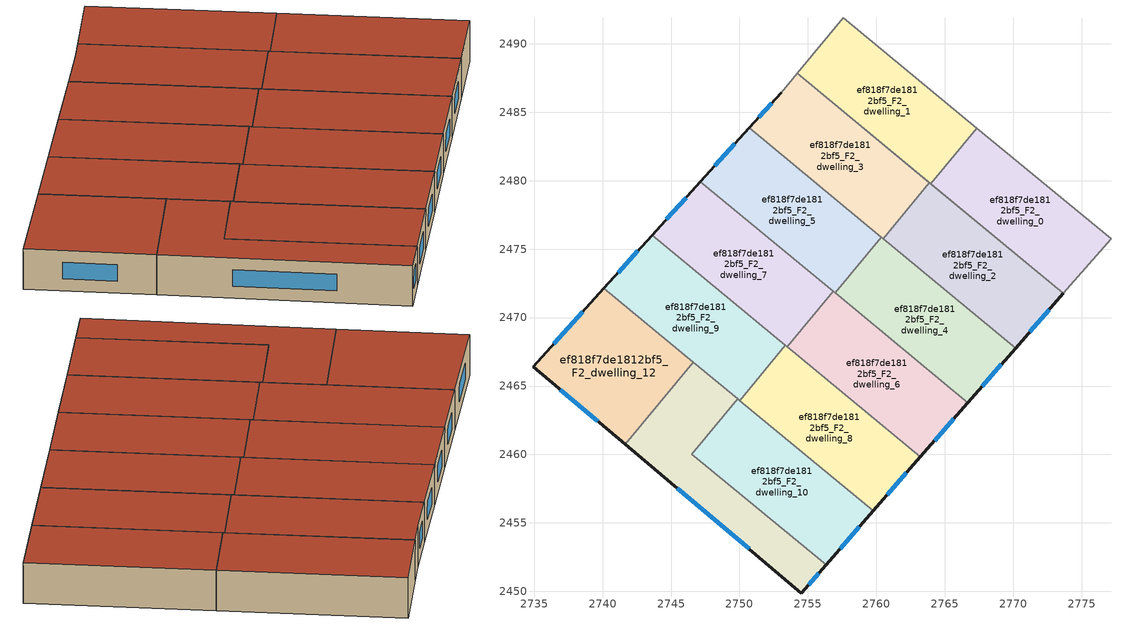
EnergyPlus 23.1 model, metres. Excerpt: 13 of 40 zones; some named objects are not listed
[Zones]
ef818f7de1812bf5_F2_dwelling_0
 floor to ef818f7de1812bf5_F1_dwelling_0 (EU_floor_Construction): 2777.15,2475.76 2773.66,2471.77 2763.98,2479.77 2767.34,2483.85 z6
 wall adiabatic (EU_wall_Construction): 2763.98,2479.77 2773.66,2471.77 2777.15,2475.76 2767.34,2483.85 z6:9
 wall to ef818f7de1812bf5_F2_dwelling_1 (EU_wall_Construction): 2767.34,2483.85 2763.98,2479.77 z6:9
 roof outside (EU_roof_Construction): 2773.66,2471.77 2777.15,2475.76 2767.34,2483.85 2763.98,2479.77 z9
ef818f7de1812bf5_F2_dwelling_1
 floor to ef818f7de1812bf5_F1_dwelling_1 (EU_floor_Construction): 2767.34,2483.85 2763.98,2479.77 2754.21,2487.84 2757.58,2491.89 z6
 wall adiabatic (EU_wall_Construction): 2767.34,2483.85 2757.58,2491.89 2754.21,2487.84 2763.98,2479.77 z6:9
 roof outside (EU_roof_Construction): 2763.98,2479.77 2767.34,2483.85 2757.58,2491.89 2754.21,2487.84 z9
ef818f7de1812bf5_F2_dwelling_10
 floor to ef818f7de1812bf5_F1_dwelling_10 (EU_floor_Construction): 2759.78,2455.87 2756.33,2451.93 2746.53,2460.03 2749.86,2464.06 z6
 wall outside (EU_wall_Construction): 2756.33,2451.93 2759.78,2455.87 z6:9
 wall to ef818f7de1812bf5_F2_dwelling_11 (EU_wall_Construction): 2749.86,2464.06 2746.53,2460.03 2756.33,2451.93 z6:9
 wall to ef818f7de1812bf5_F2_dwelling_8 (EU_wall_Construction): 2759.78,2455.87 2750.01,2463.94 z6:9
 wall to ef818f7de1812bf5_F2_dwelling_9 (EU_wall_Construction): 2750.01,2463.94 2749.86,2464.06 z6:9
 window (EU_Window_Construction): 2757.35,2453.1 2758.76,2454.71 z6.89:8.11
 roof outside (EU_roof_Construction): 2756.33,2451.93 2759.78,2455.87 2749.86,2464.06 2746.53,2460.03 z9
ef818f7de1812bf5_F2_dwelling_11
 floor to ef818f7de1812bf5_F1_dwelling_11 (EU_floor_Construction): 2749.86,2464.06 2746.53,2460.03 2756.33,2451.93 2754.53,2449.87 2741.64,2460.74 2746.61,2466.75 z6
 wall outside (EU_wall_Construction): 2741.64,2460.74 2754.53,2449.87 2756.33,2451.93 z6:9
 wall to ef818f7de1812bf5_F2_dwelling_12 (EU_wall_Construction): 2746.61,2466.75 2741.64,2460.74 z6:9
 wall to ef818f7de1812bf5_F2_dwelling_9 (EU_wall_Construction): 2749.86,2464.06 2746.61,2466.75 z6:9
 window (EU_Window_Construction): 2755.06,2450.48 2755.8,2451.32 / 2745.46,2457.52 2750.71,2453.09 z6.89:8.11
 roof outside (EU_roof_Construction): 2754.53,2449.87 2756.33,2451.93 2746.53,2460.03 2749.86,2464.06 2746.61,2466.75 2741.64,2460.74 z9
ef818f7de1812bf5_F2_dwelling_12
 floor to ef818f7de1812bf5_F1_dwelling_12 (EU_floor_Construction): 2746.61,2466.75 2741.64,2460.74 2734.91,2466.41 2740.09,2472.13 z6
 wall outside (EU_wall_Construction): 2740.09,2472.13 2734.91,2466.41 2741.64,2460.74 z6:9
 wall to ef818f7de1812bf5_F2_dwelling_9 (EU_wall_Construction): 2746.61,2466.75 2740.09,2472.13 z6:9
 window (EU_Window_Construction): 2736.91,2464.73 2739.65,2462.42 / 2738.56,2470.43 2736.45,2468.1 z6.89:8.11
 roof outside (EU_roof_Construction): 2741.64,2460.74 2746.61,2466.75 2740.09,2472.13 2734.91,2466.41 z9
ef818f7de1812bf5_F2_dwelling_2
 floor to ef818f7de1812bf5_F1_dwelling_2 (EU_floor_Construction): 2773.66,2471.77 2770.17,2467.78 2760.51,2475.76 2763.88,2479.85 z6
 wall outside (EU_wall_Construction): 2770.17,2467.78 2773.66,2471.77 z6:9
 wall to ef818f7de1812bf5_F2_dwelling_3 (EU_wall_Construction): 2763.88,2479.85 2760.51,2475.76 z6:9
 wall adiabatic (EU_wall_Construction): 2773.66,2471.77 2763.88,2479.85 z6:9
 wall to ef818f7de1812bf5_F2_dwelling_4 (EU_wall_Construction): 2760.51,2475.76 2770.17,2467.78 z6:9
 window (EU_Window_Construction): 2771.21,2468.96 2772.63,2470.59 z6.89:8.11
 roof outside (EU_roof_Construction): 2770.17,2467.78 2773.66,2471.77 2763.88,2479.85 2760.51,2475.76 z9
ef818f7de1812bf5_F2_dwelling_3
 floor to ef818f7de1812bf5_F1_dwelling_3 (EU_floor_Construction): 2763.88,2479.85 2760.51,2475.76 2750.7,2483.86 2753.04,2486.44 2754.21,2487.84 z6
 wall outside (EU_wall_Construction): 2753.04,2486.44 2750.7,2483.86 z6:9
 wall adiabatic (EU_wall_Construction): 2763.88,2479.85 2754.21,2487.84 2753.04,2486.44 z6:9
 wall to ef818f7de1812bf5_F2_dwelling_5 (EU_wall_Construction): 2750.7,2483.86 2760.36,2475.88 z6:9
 wall to ef818f7de1812bf5_F2_dwelling_4 (EU_wall_Construction): 2760.36,2475.88 2760.51,2475.76 z6:9
 window (EU_Window_Construction): 2752.35,2485.68 2751.4,2484.62 z6.89:8.11
 roof outside (EU_roof_Construction): 2760.51,2475.76 2763.88,2479.85 2754.21,2487.84 2753.04,2486.44 2750.7,2483.86 z9
ef818f7de1812bf5_F2_dwelling_4
 floor to ef818f7de1812bf5_F1_dwelling_4 (EU_floor_Construction): 2770.17,2467.78 2766.7,2463.79 2757,2471.8 2760.36,2475.88 z6
 wall outside (EU_wall_Construction): 2766.7,2463.79 2770.17,2467.78 z6:9
 wall to ef818f7de1812bf5_F2_dwelling_5 (EU_wall_Construction): 2760.36,2475.88 2757,2471.8 z6:9
 wall to ef818f7de1812bf5_F2_dwelling_6 (EU_wall_Construction): 2757,2471.8 2766.7,2463.79 z6:9
 window (EU_Window_Construction): 2767.73,2464.97 2769.14,2466.6 z6.89:8.11
 roof outside (EU_roof_Construction): 2766.7,2463.79 2770.17,2467.78 2760.36,2475.88 2757,2471.8 z9
ef818f7de1812bf5_F2_dwelling_5
 floor to ef818f7de1812bf5_F1_dwelling_5 (EU_floor_Construction): 2760.36,2475.88 2757,2471.8 2747.15,2479.93 2750.7,2483.86 z6
 wall outside (EU_wall_Construction): 2750.7,2483.86 2747.15,2479.93 z6:9
 wall to ef818f7de1812bf5_F2_dwelling_7 (EU_wall_Construction): 2747.15,2479.93 2756.85,2471.93 z6:9
 wall to ef818f7de1812bf5_F2_dwelling_6 (EU_wall_Construction): 2756.85,2471.92 2757,2471.8 z6:9
 window (EU_Window_Construction): 2749.65,2482.69 2748.2,2481.09 z6.89:8.11
 roof outside (EU_roof_Construction): 2757,2471.8 2760.36,2475.88 2750.7,2483.86 2747.15,2479.93 z9
ef818f7de1812bf5_F2_dwelling_6
 floor to ef818f7de1812bf5_F1_dwelling_6 (EU_floor_Construction): 2766.7,2463.79 2763.23,2459.83 2753.5,2467.86 2756.85,2471.92 z6
 wall outside (EU_wall_Construction): 2763.23,2459.83 2766.7,2463.79 z6:9
 wall to ef818f7de1812bf5_F2_dwelling_7 (EU_wall_Construction): 2756.85,2471.92 2753.5,2467.86 z6:9
 wall to ef818f7de1812bf5_F2_dwelling_8 (EU_wall_Construction): 2753.5,2467.86 2763.23,2459.83 z6:9
 window (EU_Window_Construction): 2764.26,2461 2765.67,2462.62 z6.89:8.11
 roof outside (EU_roof_Construction): 2763.23,2459.83 2766.7,2463.79 2756.85,2471.92 2753.5,2467.86 z9
ef818f7de1812bf5_F2_dwelling_7
 floor to ef818f7de1812bf5_F1_dwelling_7 (EU_floor_Construction): 2756.85,2471.92 2753.5,2467.86 2743.61,2476.02 2747.15,2479.93 z6
 wall outside (EU_wall_Construction): 2747.15,2479.93 2743.61,2476.02 z6:9
 wall to ef818f7de1812bf5_F2_dwelling_9 (EU_wall_Construction): 2743.61,2476.02 2753.35,2467.99 z6:9
 wall to ef818f7de1812bf5_F2_dwelling_8 (EU_wall_Construction): 2753.35,2467.99 2753.5,2467.86 z6:9
 window (EU_Window_Construction): 2746.1,2478.78 2744.66,2477.18 z6.89:8.11
 roof outside (EU_roof_Construction): 2753.5,2467.86 2756.85,2471.92 2747.15,2479.93 2743.61,2476.02 z9
ef818f7de1812bf5_F2_dwelling_8
 floor to ef818f7de1812bf5_F1_dwelling_8 (EU_floor_Construction): 2763.23,2459.83 2759.78,2455.87 2750.01,2463.94 2753.35,2467.99 z6
 wall outside (EU_wall_Construction): 2759.78,2455.87 2763.23,2459.83 z6:9
 wall to ef818f7de1812bf5_F2_dwelling_9 (EU_wall_Construction): 2753.35,2467.99 2750.01,2463.94 z6:9
 window (EU_Window_Construction): 2760.8,2457.04 2762.21,2458.66 z6.89:8.11
 roof outside (EU_roof_Construction): 2759.78,2455.87 2763.23,2459.83 2753.35,2467.99 2750.01,2463.94 z9
ef818f7de1812bf5_F2_dwelling_9
 floor to ef818f7de1812bf5_F1_dwelling_9 (EU_floor_Construction): 2753.35,2467.99 2750.01,2463.94 2740.09,2472.13 2743.61,2476.02 z6
 wall outside (EU_wall_Construction): 2743.61,2476.02 2740.09,2472.13 z6:9
 window (EU_Window_Construction): 2742.57,2474.87 2741.13,2473.28 z6.89:8.11
 roof outside (EU_roof_Construction): 2750.01,2463.94 2753.35,2467.99 2743.61,2476.02 2740.09,2472.13 z9
[Building]
EU S2 Campaign: North Axis=0; Terrain=City; Solar Distribution=FullExterior
[Site:Location]
Yerevan-Zvartnots.Intl.AP: Latitude=40.15; Longitude=44.383; Time Zone=4; Elevation=854
[SizingPeriod:WeatherFileDays]
AnnualSizingPeriod: Begin Month=1; Begin Day of Month=1; End Month=12; End Day of Month=31; Day of Week for Start Day=Monday; Use Weather File Daylight Saving Period=No; Use Weather File Rain and Snow Indicators=No
[MATERIAL]
EU_InternalMass_Material: Roughness=MediumRough; Thickness=0.1; Conductivity=1; Density=1800; Specific Heat=900; Thermal Absorptance=0.9; Solar Absorptance=0.7; Visible Absorptance=0.7
[MATERIAL:NOMASS] Roughness=MediumRough; Thermal Absorptance=0.9; Solar Absorptance=0.7; Visible Absorptance=0.7
Name | Thermal Resistance
EU_wall_NoMass | 1.08488
EU_roof_NoMass | 1.50123
EU_floor_NoMass | 0.493739
[WINDOWMATERIAL:SIMPLEGLAZINGSYSTEM]
EU_Window_SimpleGlazing: UFactor=2.50245; Solar Heat Gain Coefficient=0.75; Visible Transmittance=0.75
[CONSTRUCTION]
EU_wall_Construction: EU_wall_NoMass
EU_roof_Construction: EU_roof_NoMass
EU_floor_Construction: EU_floor_NoMass
EU_Window_Construction: EU_Window_SimpleGlazing
EU_InternalMass_Construction: EU_InternalMass_Material
[ZONE] Type=1; Multiplier=1; Ceiling Height=autocalculate; Floor Area=autocalculate; Part of Total Floor Area=Yes
Name | Volume
ef818f7de1812bf5_F2_dwelling_0; ef818f7de1812bf5_F2_dwelling_5; ef818f7de1812bf5_F2_dwelling_9 | 200.582
ef818f7de1812bf5_F2_dwelling_1 | 200.593
ef818f7de1812bf5_F2_dwelling_10 | 200.602
ef818f7de1812bf5_F2_dwelling_11 | 200.555
ef818f7de1812bf5_F2_dwelling_12 | 200.584
ef818f7de1812bf5_F2_dwelling_2 | 200.575
ef818f7de1812bf5_F2_dwelling_3; ef818f7de1812bf5_F2_dwelling_6 | 200.573
ef818f7de1812bf5_F2_dwelling_4; ef818f7de1812bf5_F2_dwelling_7 | 200.588
ef818f7de1812bf5_F2_dwelling_8 | 200.594
[INTERNALMASS] Construction=EU_InternalMass_Construction
Name | Zone or ZoneList | Surface Area
ef818f7de1812bf5_F2_dwelling_0_EU_InternalMass | ef818f7de1812bf5_F2_dwelling_0 | 66.8614
ef818f7de1812bf5_F2_dwelling_1_EU_InternalMass | ef818f7de1812bf5_F2_dwelling_1 | 66.8633
ef818f7de1812bf5_F2_dwelling_2_EU_InternalMass | ef818f7de1812bf5_F2_dwelling_2 | 66.858
ef818f7de1812bf5_F2_dwelling_3_EU_InternalMass | ef818f7de1812bf5_F2_dwelling_3 | 66.8573
ef818f7de1812bf5_F2_dwelling_4_EU_InternalMass | ef818f7de1812bf5_F2_dwelling_4 | 66.862
ef818f7de1812bf5_F2_dwelling_5_EU_InternalMass | ef818f7de1812bf5_F2_dwelling_5 | 66.8607
ef818f7de1812bf5_F2_dwelling_6_EU_InternalMass | ef818f7de1812bf5_F2_dwelling_6 | 66.8561
ef818f7de1812bf5_F2_dwelling_7_EU_InternalMass | ef818f7de1812bf5_F2_dwelling_7 | 66.8628
ef818f7de1812bf5_F2_dwelling_8_EU_InternalMass | ef818f7de1812bf5_F2_dwelling_8 | 66.8634
ef818f7de1812bf5_F2_dwelling_9_EU_InternalMass | ef818f7de1812bf5_F2_dwelling_9 | 66.8616
ef818f7de1812bf5_F2_dwelling_10_EU_InternalMass | ef818f7de1812bf5_F2_dwelling_10 | 66.8672
ef818f7de1812bf5_F2_dwelling_11_EU_InternalMass | ef818f7de1812bf5_F2_dwelling_11 | 66.8519
ef818f7de1812bf5_F2_dwelling_12_EU_InternalMass | ef818f7de1812bf5_F2_dwelling_12 | 66.8609
[OTHEREQUIPMENT] Fuel Type=Electricity; Design Level Calculation Method=Watts/Area; Power per Zone Floor Area=1; Fraction Latent=0; Fraction Radiant=0; Fraction Lost=0; Carbon Dioxide Generation Rate=0; EndUse Subcategory=EU_Step8_InternalGains
Name | Zone or ZoneList or Space or SpaceList | Schedule
EU_Step8_InternalGain_ef818f7de1812bf5_F2_dwelling_0_f000 | ef818f7de1812bf5_F2_dwelling_0 | EU_Step8_GainSchedule_ef818f7de1812bf5_F2_dwelling_0_f000
EU_Step8_InternalGain_ef818f7de1812bf5_F2_dwelling_1_f000 | ef818f7de1812bf5_F2_dwelling_1 | EU_Step8_GainSchedule_ef818f7de1812bf5_F2_dwelling_1_f000
EU_Step8_InternalGain_ef818f7de1812bf5_F2_dwelling_2_f000 | ef818f7de1812bf5_F2_dwelling_2 | EU_Step8_GainSchedule_ef818f7de1812bf5_F2_dwelling_2_f000
EU_Step8_InternalGain_ef818f7de1812bf5_F2_dwelling_3_f000 | ef818f7de1812bf5_F2_dwelling_3 | EU_Step8_GainSchedule_ef818f7de1812bf5_F2_dwelling_3_f000
EU_Step8_InternalGain_ef818f7de1812bf5_F2_dwelling_4_f000 | ef818f7de1812bf5_F2_dwelling_4 | EU_Step8_GainSchedule_ef818f7de1812bf5_F2_dwelling_4_f000
EU_Step8_InternalGain_ef818f7de1812bf5_F2_dwelling_5_f000 | ef818f7de1812bf5_F2_dwelling_5 | EU_Step8_GainSchedule_ef818f7de1812bf5_F2_dwelling_5_f000
EU_Step8_InternalGain_ef818f7de1812bf5_F2_dwelling_6_f000 | ef818f7de1812bf5_F2_dwelling_6 | EU_Step8_GainSchedule_ef818f7de1812bf5_F2_dwelling_6_f000
EU_Step8_InternalGain_ef818f7de1812bf5_F2_dwelling_7_f000 | ef818f7de1812bf5_F2_dwelling_7 | EU_Step8_GainSchedule_ef818f7de1812bf5_F2_dwelling_7_f000
EU_Step8_InternalGain_ef818f7de1812bf5_F2_dwelling_8_f000 | ef818f7de1812bf5_F2_dwelling_8 | EU_Step8_GainSchedule_ef818f7de1812bf5_F2_dwelling_8_f000
EU_Step8_InternalGain_ef818f7de1812bf5_F2_dwelling_9_f000 | ef818f7de1812bf5_F2_dwelling_9 | EU_Step8_GainSchedule_ef818f7de1812bf5_F2_dwelling_9_f000
EU_Step8_InternalGain_ef818f7de1812bf5_F2_dwelling_10_f000 | ef818f7de1812bf5_F2_dwelling_10 | EU_Step8_GainSchedule_ef818f7de1812bf5_F2_dwelling_10_f000
EU_Step8_InternalGain_ef818f7de1812bf5_F2_dwelling_11_f000 | ef818f7de1812bf5_F2_dwelling_11 | EU_Step8_GainSchedule_ef818f7de1812bf5_F2_dwelling_11_f000
EU_Step8_InternalGain_ef818f7de1812bf5_F2_dwelling_12_f000 | ef818f7de1812bf5_F2_dwelling_12 | EU_Step8_GainSchedule_ef818f7de1812bf5_F2_dwelling_12_f000
[ZONEVENTILATION:DESIGNFLOWRATE] Schedule=EU_AlwaysOn; Design Flow Rate Calculation Method=AirChanges/Hour; Air Changes per Hour=0.540096; Ventilation Type=Natural; Fan Pressure Rise=0; Fan Total Efficiency=1; Constant Term Coefficient=1; Temperature Term Coefficient=0; Velocity Term Coefficient=0; Velocity Squared Term Coefficient=0; Minimum Indoor Temperature=-100; Maximum Indoor Temperature=100; Delta Temperature=-100; Minimum Outdoor Temperature=-100; Maximum Outdoor Temperature=100; Maximum Wind Speed=40
Name | Zone or ZoneList or Space or SpaceList
EU_ConstantAir_ef818f7de1812bf5_F2_dwelling_0 | ef818f7de1812bf5_F2_dwelling_0
EU_ConstantAir_ef818f7de1812bf5_F2_dwelling_1 | ef818f7de1812bf5_F2_dwelling_1
EU_ConstantAir_ef818f7de1812bf5_F2_dwelling_2 | ef818f7de1812bf5_F2_dwelling_2
EU_ConstantAir_ef818f7de1812bf5_F2_dwelling_3 | ef818f7de1812bf5_F2_dwelling_3
EU_ConstantAir_ef818f7de1812bf5_F2_dwelling_4 | ef818f7de1812bf5_F2_dwelling_4
EU_ConstantAir_ef818f7de1812bf5_F2_dwelling_5 | ef818f7de1812bf5_F2_dwelling_5
EU_ConstantAir_ef818f7de1812bf5_F2_dwelling_6 | ef818f7de1812bf5_F2_dwelling_6
EU_ConstantAir_ef818f7de1812bf5_F2_dwelling_7 | ef818f7de1812bf5_F2_dwelling_7
EU_ConstantAir_ef818f7de1812bf5_F2_dwelling_8 | ef818f7de1812bf5_F2_dwelling_8
EU_ConstantAir_ef818f7de1812bf5_F2_dwelling_9 | ef818f7de1812bf5_F2_dwelling_9
EU_ConstantAir_ef818f7de1812bf5_F2_dwelling_10 | ef818f7de1812bf5_F2_dwelling_10
EU_ConstantAir_ef818f7de1812bf5_F2_dwelling_11 | ef818f7de1812bf5_F2_dwelling_11
EU_ConstantAir_ef818f7de1812bf5_F2_dwelling_12 | ef818f7de1812bf5_F2_dwelling_12
[HVACTEMPLATE:ZONE:IDEALLOADSAIRSYSTEM] System Availability Schedule=EU_AlwaysOn; Maximum Heating Supply Air Temperature=50; Minimum Cooling Supply Air Temperature=13; Maximum Heating Supply Air Humidity Ratio=0.0156; Minimum Cooling Supply Air Humidity Ratio=0.0077; Heating Limit=NoLimit; Cooling Limit=NoLimit; Heating Availability Schedule=EU_AlwaysOn; Cooling Availability Schedule=EU_CoolingOff; Dehumidification Control Type=ConstantSensibleHeatRatio; Cooling Sensible Heat Ratio=0.7; Dehumidification Setpoint=60; Humidification Control Type=None; Humidification Setpoint=30; Outdoor Air Method=None; Outdoor Air Flow Rate per Person=0.00944; Outdoor Air Flow Rate per Zone Floor Area=0; Outdoor Air Flow Rate per Zone=0; Demand Controlled Ventilation Type=None; Outdoor Air Economizer Type=NoEconomizer; Heat Recovery Type=None; Sensible Heat Recovery Effectiveness=0.7; Latent Heat Recovery Effectiveness=0.65
Name | Template Thermostat
ef818f7de1812bf5_F2_dwelling_0 | EU_HeatOnly_ef818f7de1812bf5_F2_dwelling_0
ef818f7de1812bf5_F2_dwelling_1 | EU_HeatOnly_ef818f7de1812bf5_F2_dwelling_1
ef818f7de1812bf5_F2_dwelling_2 | EU_HeatOnly_ef818f7de1812bf5_F2_dwelling_2
ef818f7de1812bf5_F2_dwelling_3 | EU_HeatOnly_ef818f7de1812bf5_F2_dwelling_3
ef818f7de1812bf5_F2_dwelling_4 | EU_HeatOnly_ef818f7de1812bf5_F2_dwelling_4
ef818f7de1812bf5_F2_dwelling_5 | EU_HeatOnly_ef818f7de1812bf5_F2_dwelling_5
ef818f7de1812bf5_F2_dwelling_6 | EU_HeatOnly_ef818f7de1812bf5_F2_dwelling_6
ef818f7de1812bf5_F2_dwelling_7 | EU_HeatOnly_ef818f7de1812bf5_F2_dwelling_7
ef818f7de1812bf5_F2_dwelling_8 | EU_HeatOnly_ef818f7de1812bf5_F2_dwelling_8
ef818f7de1812bf5_F2_dwelling_9 | EU_HeatOnly_ef818f7de1812bf5_F2_dwelling_9
ef818f7de1812bf5_F2_dwelling_10 | EU_HeatOnly_ef818f7de1812bf5_F2_dwelling_10
ef818f7de1812bf5_F2_dwelling_11 | EU_HeatOnly_ef818f7de1812bf5_F2_dwelling_11
ef818f7de1812bf5_F2_dwelling_12 | EU_HeatOnly_ef818f7de1812bf5_F2_dwelling_12
[SIZING:ZONE] Zone Cooling Design Supply Air Temperature Input Method=SupplyAirTemperature; Zone Cooling Design Supply Air Temperature=13; Zone Heating Design Supply Air Temperature Input Method=SupplyAirTemperature; Zone Heating Design Supply Air Temperature=50; Zone Cooling Design Supply Air Humidity Ratio=0.008; Zone Heating Design Supply Air Humidity Ratio=0.008; Cooling Design Air Flow Method=DesignDay; Cooling Design Air Flow Rate=0; Cooling Minimum Air Flow per Zone Floor Area=0.000762; Cooling Minimum Air Flow=0; Cooling Minimum Air Flow Fraction=0.2; Heating Design Air Flow Method=DesignDay; Heating Design Air Flow Rate=0; Heating Maximum Air Flow per Zone Floor Area=0.002032; Heating Maximum Air Flow=0.141576; Heating Maximum Air Flow Fraction=0.3; Account for Dedicated Outdoor Air System=No; Dedicated Outdoor Air System Control Strategy=NeutralSupplyAir; Dedicated Outdoor Air Low Setpoint Temperature for Design=autosize; Dedicated Outdoor Air High Setpoint Temperature for Design=autosize; Zone Load Sizing Method=Sensible Load Only No Latent Load; Zone Latent Cooling Design Supply Air Humidity Ratio Input Method=HumidityRatioDifference; Zone Cooling Design Supply Air Humidity Ratio Difference=0.005; Zone Latent Heating Design Supply Air Humidity Ratio Input Method=HumidityRatioDifference; Zone Humidification Design Supply Air Humidity Ratio Difference=0.005
ef818f7de1812bf5_F2_dwelling_0; ef818f7de1812bf5_F2_dwelling_1; ef818f7de1812bf5_F2_dwelling_2; ef818f7de1812bf5_F2_dwelling_3; ef818f7de1812bf5_F2_dwelling_4; ef818f7de1812bf5_F2_dwelling_5; ef818f7de1812bf5_F2_dwelling_6; ef818f7de1812bf5_F2_dwelling_7; ef818f7de1812bf5_F2_dwelling_8; ef818f7de1812bf5_F2_dwelling_9; ef818f7de1812bf5_F2_dwelling_10; ef818f7de1812bf5_F2_dwelling_11; ef818f7de1812bf5_F2_dwelling_12
[SCHEDULE:CONSTANT]
Name | Hourly Value
EU_AlwaysOn | 1
EU_CoolingOff | 0
[SCHEDULE:FILE] Column Number=1; Rows to Skip at Top=0; Number of Hours of Data=8760; Column Separator=Comma; Interpolate to Timestep=No; Minutes per Item=60; Adjust Schedule for Daylight Savings=Yes
Name | File
EU_Step8_GainSchedule_ef818f7de1812bf5_F2_dwelling_0_f000 | ../../schedules/ef818f7de1812bf5/ef818f7de1812bf5_F2_dwelling_0_f000_gain.csv
EU_Step8_GainSchedule_ef818f7de1812bf5_F2_dwelling_1_f000 | ../../schedules/ef818f7de1812bf5/ef818f7de1812bf5_F2_dwelling_1_f000_gain.csv
EU_Step8_GainSchedule_ef818f7de1812bf5_F2_dwelling_2_f000 | ../../schedules/ef818f7de1812bf5/ef818f7de1812bf5_F2_dwelling_2_f000_gain.csv
EU_Step8_GainSchedule_ef818f7de1812bf5_F2_dwelling_3_f000 | ../../schedules/ef818f7de1812bf5/ef818f7de1812bf5_F2_dwelling_3_f000_gain.csv
EU_Step8_GainSchedule_ef818f7de1812bf5_F2_dwelling_4_f000 | ../../schedules/ef818f7de1812bf5/ef818f7de1812bf5_F2_dwelling_4_f000_gain.csv
EU_Step8_GainSchedule_ef818f7de1812bf5_F2_dwelling_5_f000 | ../../schedules/ef818f7de1812bf5/ef818f7de1812bf5_F2_dwelling_5_f000_gain.csv
EU_Step8_GainSchedule_ef818f7de1812bf5_F2_dwelling_6_f000 | ../../schedules/ef818f7de1812bf5/ef818f7de1812bf5_F2_dwelling_6_f000_gain.csv
EU_Step8_GainSchedule_ef818f7de1812bf5_F2_dwelling_7_f000 | ../../schedules/ef818f7de1812bf5/ef818f7de1812bf5_F2_dwelling_7_f000_gain.csv
EU_Step8_GainSchedule_ef818f7de1812bf5_F2_dwelling_8_f000 | ../../schedules/ef818f7de1812bf5/ef818f7de1812bf5_F2_dwelling_8_f000_gain.csv
EU_Step8_GainSchedule_ef818f7de1812bf5_F2_dwelling_9_f000 | ../../schedules/ef818f7de1812bf5/ef818f7de1812bf5_F2_dwelling_9_f000_gain.csv
EU_Step8_GainSchedule_ef818f7de1812bf5_F2_dwelling_10_f000 | ../../schedules/ef818f7de1812bf5/ef818f7de1812bf5_F2_dwelling_10_f000_gain.csv
EU_Step8_GainSchedule_ef818f7de1812bf5_F2_dwelling_11_f000 | ../../schedules/ef818f7de1812bf5/ef818f7de1812bf5_F2_dwelling_11_f000_gain.csv
EU_Step8_GainSchedule_ef818f7de1812bf5_F2_dwelling_12_f000 | ../../schedules/ef818f7de1812bf5/ef818f7de1812bf5_F2_dwelling_12_f000_gain.csv
